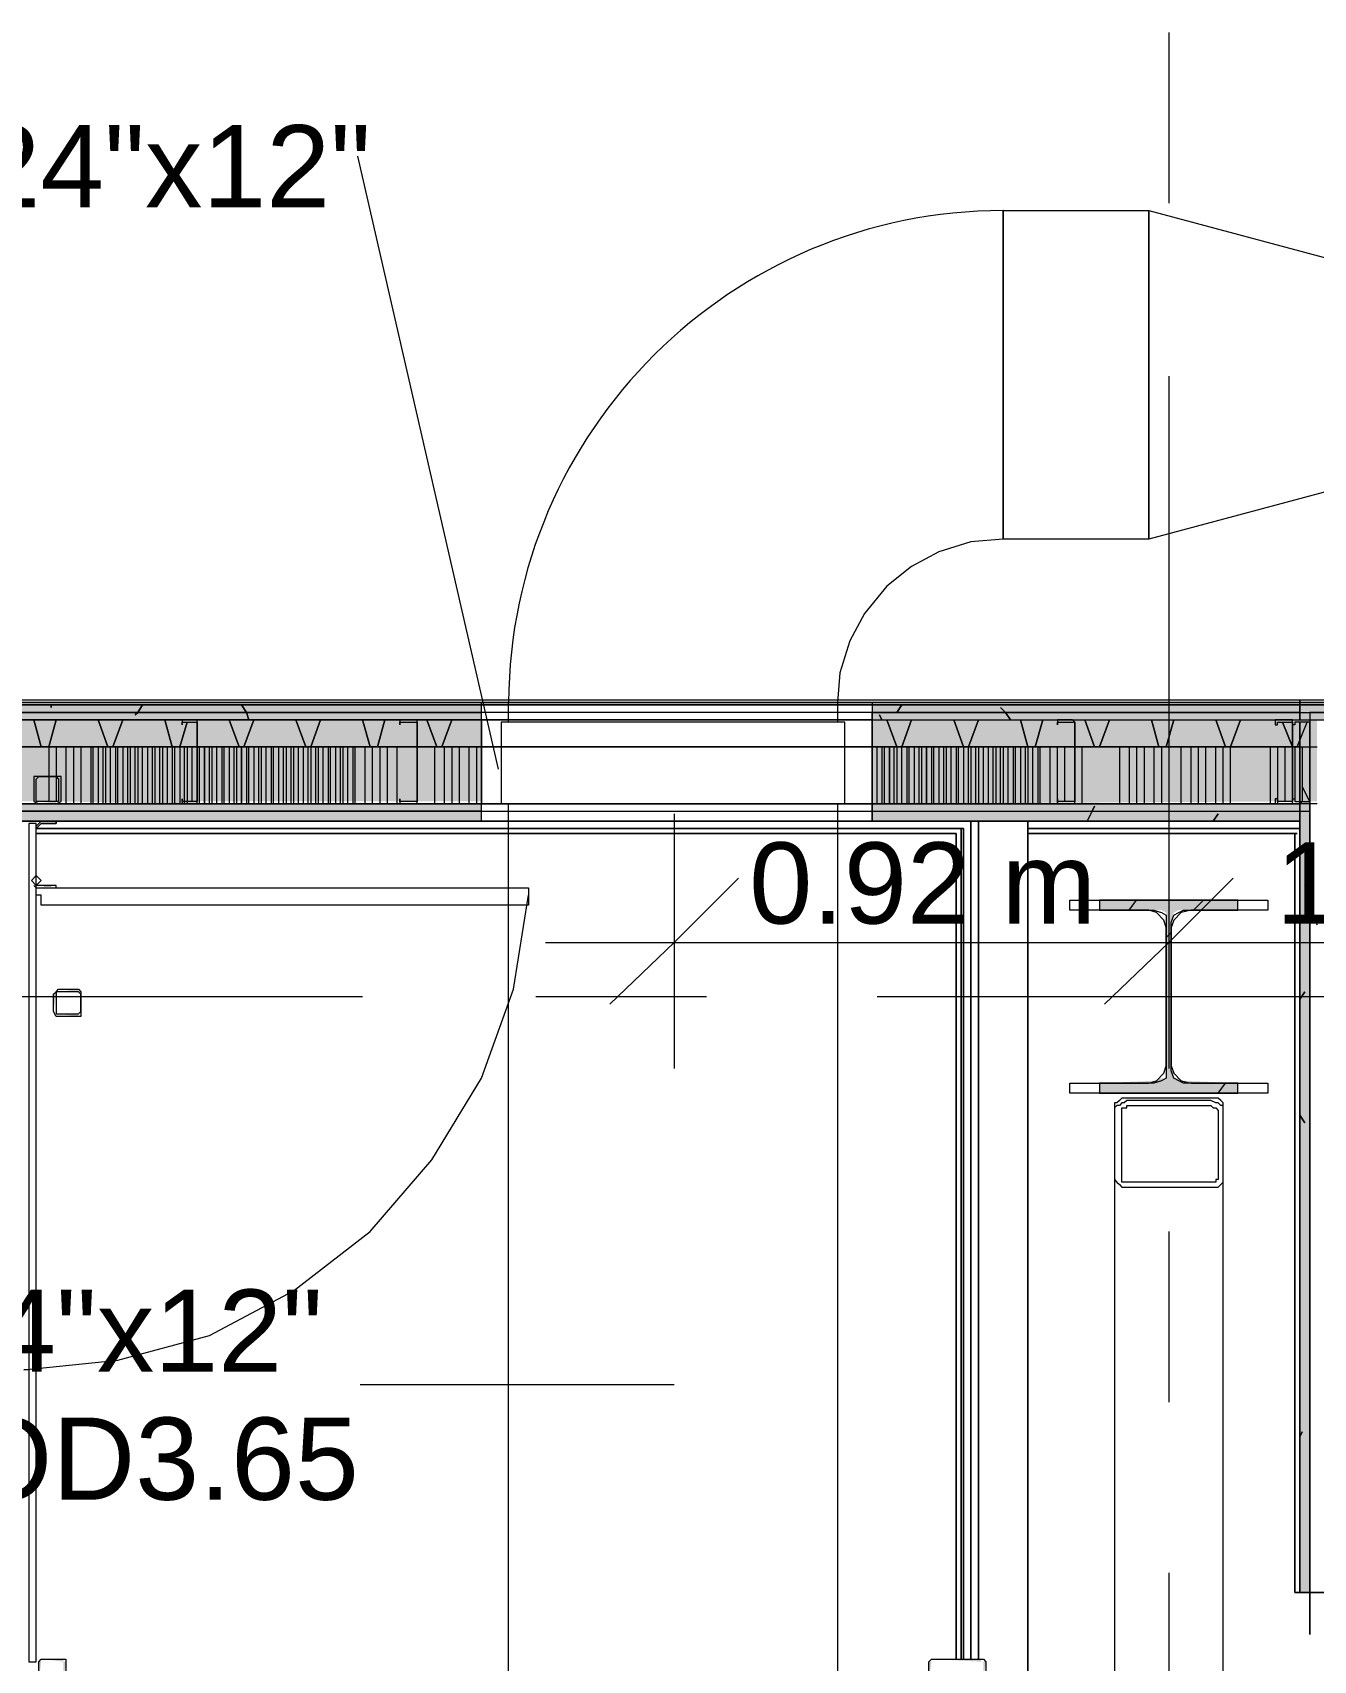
# Model space of a CAD drawing. Header units: metres. Extents: x 29 to 268, y -7 to 151.
# Drawn here: x 72.201 to 74.575, y 32.778 to 35.796 of the extents above; entities that cross this region are included whole.
import ezdxf

# ---------------------------------------------------------------- set-up
doc = ezdxf.new("R2010")
doc.units = ezdxf.units.M
doc.layers.add('HVAC - Ductos', color=5, linetype='Continuous', lineweight=50)
doc.layers.add('PDF2_Geometry', color=7, linetype='Continuous', true_color=0xaaaaaa)
doc.layers.add('PDF2_Solid Fills', color=7, linetype='Continuous', true_color=0xffffff)
doc.layers.add('PDF2_Text', color=7, linetype='Continuous')
doc.styles.add('PDF Helvetica', font='')
doc.styles.get('PDF Helvetica').set_extended_font_data('Helvetica')

msp = doc.modelspace()

# ---------------------------------------------------------------- hatches: boundary and pattern name
at = {"layer": 'PDF2_Solid Fills', "lineweight": 0, "transparency": 33554559}
h = msp.add_hatch(color=256, dxfattribs=at)
h.paths.add_polyline_path([(65.5709, 34.5359), (65.5709, 34.5496), (65.4059, 34.5496), (65.4059, 34.5359)])
h.paths.add_polyline_path([(74.5497, 34.5359), (74.5497, 34.5496), (73.7568, 34.5496), (73.7568, 34.5359)])
h.paths.add_polyline_path([(73.0326, 34.5359), (73.0326, 34.5496), (66.0659, 34.5496), (66.0659, 34.5359)])
h = msp.add_hatch(color=256, dxfattribs=at)
h.paths.add_polyline_path([(65.5709, 34.5359), (65.5709, 34.5496), (65.4059, 34.5496), (65.4059, 34.5359)])
h.paths.add_polyline_path([(74.5497, 34.5359), (74.5497, 34.5496), (73.7568, 34.5496), (73.7568, 34.5359)])
h.paths.add_polyline_path([(73.0326, 34.5359), (73.0326, 34.5496), (66.0659, 34.5496), (66.0659, 34.5359)])
h = msp.add_hatch(color=256, dxfattribs=at)
h.paths.add_polyline_path([(65.5709, 34.5221), (65.5709, 34.5359), (65.4059, 34.5359), (65.4059, 34.5221)])
h.paths.add_polyline_path([(73.7568, 34.5359), (73.7568, 34.5221), (74.5681, 34.5221), (74.5681, 34.5359)])
h.paths.add_polyline_path([(66.0659, 34.5359), (66.0659, 34.5221), (73.0326, 34.5221), (73.0326, 34.5359)])
h = msp.add_hatch(color=256, dxfattribs=at)
h.paths.add_polyline_path([(65.5709, 34.5221), (65.5709, 34.5359), (65.4059, 34.5359), (65.4059, 34.5221)])
h.paths.add_polyline_path([(73.7568, 34.5359), (73.7568, 34.5221), (74.5497, 34.5221), (74.5497, 34.5359)])
h.paths.add_polyline_path([(66.0659, 34.5359), (66.0659, 34.5221), (73.0326, 34.5221), (73.0326, 34.5359)])
h = msp.add_hatch(color=256, dxfattribs=at)
h.paths.add_polyline_path([(75.0951, 34.5359), (75.0951, 34.5496), (74.5497, 34.5496), (74.5497, 34.5359)])
h.paths.add_polyline_path([(78.0331, 34.5404), (78.2256, 34.5359), (78.2256, 34.5496), (77.7765, 34.5496), (77.7765, 34.5359), (78.0285, 34.5404)])
h.paths.add_polyline_path([(77.0706, 34.5359), (77.0706, 34.5496), (75.5764, 34.5496), (75.5764, 34.5359)])
h = msp.add_hatch(color=256, dxfattribs=at)
h.paths.add_polyline_path([(75.0951, 34.5359), (75.0951, 34.5496), (74.5497, 34.5496), (74.5497, 34.5359)])
h.paths.add_polyline_path([(78.0331, 34.5404), (78.2256, 34.5359), (78.2256, 34.5496), (77.7765, 34.5496), (77.7765, 34.5359), (78.0285, 34.5404)])
h.paths.add_polyline_path([(77.0706, 34.5359), (77.0706, 34.5496), (75.5764, 34.5496), (75.5764, 34.5359)])
h = msp.add_hatch(color=256, dxfattribs=at)
h.paths.add_polyline_path([(74.5681, 34.3663), (74.5497, 34.3663), (74.5497, 32.9042), (74.5681, 32.9042)])
h.paths.add_polyline_path([(74.5497, 34.5221), (74.5681, 34.5221), (74.5681, 34.5359), (74.5497, 34.5359)])
h.paths.add_polyline_path([(74.5497, 34.3709), (74.5681, 34.3709), (74.5681, 34.5175), (74.5497, 34.5175)])
h = msp.add_hatch(color=256, dxfattribs=at)
h.paths.add_polyline_path([(75.0951, 34.5221), (75.0951, 34.5359), (74.5681, 34.5359), (74.5681, 34.5221)])
h.paths.add_polyline_path([(78.0331, 34.5359), (78.0331, 34.5221), (78.2119, 34.5221), (78.2119, 34.5359)])
h.paths.add_polyline_path([(77.7765, 34.5359), (77.7765, 34.5221), (78.0285, 34.5221), (78.0285, 34.5359)])
h.paths.add_polyline_path([(75.5764, 34.5359), (75.5764, 34.5221), (77.0706, 34.5221), (77.0706, 34.5359)])
h = msp.add_hatch(color=256, dxfattribs=at)
h.paths.add_polyline_path([(75.0951, 34.5221), (75.0951, 34.5359), (74.5681, 34.5359), (74.5681, 34.5221)])
h.paths.add_polyline_path([(78.0331, 34.5359), (78.0331, 34.5221), (78.2119, 34.5221), (78.2119, 34.5359)])
h.paths.add_polyline_path([(77.7765, 34.5359), (77.7765, 34.5221), (78.0285, 34.5221), (78.0285, 34.5359)])
h.paths.add_polyline_path([(75.5764, 34.5359), (75.5764, 34.5221), (77.0706, 34.5221), (77.0706, 34.5359)])
h = msp.add_hatch(color=256, dxfattribs=at)
h.paths.add_polyline_path([(65.5709, 34.4717), (65.5709, 34.5221), (65.4059, 34.5221), (65.4059, 34.4717)])
h.paths.add_polyline_path([(73.7568, 34.5221), (73.7568, 34.4717), (74.5818, 34.4717), (74.5818, 34.5221)])
h.paths.add_polyline_path([(66.0659, 34.5221), (66.0659, 34.4717), (73.0326, 34.4717), (73.0326, 34.5221)])
h = msp.add_hatch(color=256, dxfattribs=at)
h.paths.add_polyline_path([(65.5709, 34.4717), (65.5709, 34.5221), (65.4059, 34.5221), (65.4059, 34.4717)])
h.paths.add_polyline_path([(73.7568, 34.5221), (73.7568, 34.4717), (74.5497, 34.4717), (74.5497, 34.5221)])
h.paths.add_polyline_path([(66.0659, 34.5221), (66.0659, 34.4717), (73.0326, 34.4717), (73.0326, 34.5221)])
h = msp.add_hatch(color=256, dxfattribs=at)
h.paths.add_polyline_path([(74.5681, 34.5175), (74.5681, 34.5221), (74.5405, 34.5221)])
h.paths.add_polyline_path([(74.5681, 34.3663), (74.5681, 34.3709), (74.536, 34.3709)])
h = msp.add_hatch(color=256, dxfattribs=at)
h.paths.add_polyline_path([(74.5681, 34.5175), (74.5681, 34.5221), (74.5405, 34.5221)])
h.paths.add_polyline_path([(74.5681, 34.3663), (74.5681, 34.3709), (74.536, 34.3709)])
h = msp.add_hatch(color=256, dxfattribs=at)
h.paths.add_polyline_path([(65.5709, 34.3663), (65.5709, 34.4717), (65.4059, 34.4717), (65.4059, 34.3663)])
h.paths.add_polyline_path([(74.536, 34.3709), (74.5818, 34.3709), (74.5818, 34.4717), (73.7568, 34.4717), (73.7568, 34.3663)])
h.paths.add_polyline_path([(73.0326, 34.3709), (73.0326, 34.4717), (66.0659, 34.4717), (66.0659, 34.3709), (72.2443, 34.3709), (72.5056, 34.3663), (72.5056, 34.3709)])
h = msp.add_hatch(color=256, dxfattribs=at)
h.paths.add_polyline_path([(65.5709, 34.3663), (65.5709, 34.4717), (65.4059, 34.4717), (65.4059, 34.3663)])
h.paths.add_polyline_path([(74.5497, 34.3709), (74.5497, 34.4717), (73.7568, 34.4717), (73.7568, 34.3663), (74.1327, 34.3709)])
h.paths.add_polyline_path([(73.0326, 34.3709), (73.0326, 34.4717), (66.0659, 34.4717), (66.0659, 34.3709), (72.2443, 34.3709), (72.5056, 34.3663), (72.5056, 34.3709)])
h = msp.add_hatch(color=256, dxfattribs=at)
h.paths.add_polyline_path([(72.203, 34.3754), (72.2076, 34.4121), (72.203, 34.4121)])
h.paths.add_polyline_path([(72.2122, 34.3709), (72.2442, 34.3663), (72.2443, 34.3663), (72.2443, 34.3709)])
h.paths.add_polyline_path([(72.2489, 34.3754), (72.2535, 34.4121), (72.2489, 34.4121)])
h = msp.add_hatch(color=256, dxfattribs=at)
h.paths.add_polyline_path([(65.5709, 34.3525), (65.5709, 34.3663), (65.4059, 34.3663), (65.4059, 34.3525)])
h.paths.add_polyline_path([(73.7568, 34.3663), (73.7568, 34.3525), (74.5681, 34.3525), (74.5681, 34.3663)])
h.paths.add_polyline_path([(66.0659, 34.3663), (66.0659, 34.3525), (73.0326, 34.3525), (73.0326, 34.3663)])
h = msp.add_hatch(color=256, dxfattribs=at)
h.paths.add_polyline_path([(65.5709, 34.3525), (65.5709, 34.3663), (65.4059, 34.3663), (65.4059, 34.3525)])
h.paths.add_polyline_path([(73.7568, 34.3663), (73.7568, 34.3525), (74.5497, 34.3525), (74.5497, 34.3663)])
h.paths.add_polyline_path([(66.0659, 34.3663), (66.0659, 34.3525), (73.0326, 34.3525), (73.0326, 34.3663)])
h = msp.add_hatch(color=256, dxfattribs=at)
h.paths.add_polyline_path([(65.5709, 34.3388), (65.5709, 34.3525), (65.4059, 34.3525), (65.4059, 34.3388)])
h.paths.add_polyline_path([(74.5497, 34.3342), (74.5497, 34.3525), (73.7568, 34.3525), (73.7568, 34.3342)])
h.paths.add_polyline_path([(73.0326, 34.3342), (73.0326, 34.3525), (66.0659, 34.3525), (66.0659, 34.3342)])
h = msp.add_hatch(color=256, dxfattribs=at)
h.paths.add_polyline_path([(65.5709, 34.3342), (65.5709, 34.3525), (65.4059, 34.3525), (65.4059, 34.3388), (65.4426, 34.3388)])
h.paths.add_polyline_path([(74.5497, 34.3342), (74.5497, 34.3525), (73.7568, 34.3525), (73.7568, 34.3342)])
h.paths.add_polyline_path([(73.0326, 34.3342), (73.0326, 34.3525), (66.0659, 34.3525), (66.0659, 34.3342)])
msp.add_hatch(color=256, dxfattribs=at).paths.add_polyline_path([(74.4351, 34.1692), (74.4351, 34.1875), (74.1785, 34.1875), (74.1785, 34.1692), (74.2931, 34.1692), (74.3022, 34.1646), (74.3022, 33.8575), (74.2931, 33.8575), (74.2793, 33.8529), (74.1785, 33.8483), (74.1785, 33.83), (74.4351, 33.83), (74.4351, 33.8483), (74.3343, 33.8529), (74.3252, 33.8575), (74.316, 33.8575), (74.316, 33.8713), (74.3114, 33.8713), (74.3114, 34.1508), (74.316, 34.1646), (74.3252, 34.1692)])
h = msp.add_hatch(color=256, dxfattribs=at)
h.paths.add_polyline_path([(72.2489, 34.0225), (72.2855, 34.0179), (72.2855, 34.0225)])
h.paths.add_polyline_path([(72.2855, 33.9767), (72.2489, 33.9767), (72.2855, 33.9721)])
h.paths.add_polyline_path([(72.2443, 34.0133), (72.2397, 34.0133), (72.2397, 33.9813)])
h = msp.add_hatch(color=256, dxfattribs=at)
h.paths.add_polyline_path([(72.258, 32.7758), (72.258, 32.7804), (72.2214, 32.7804)])
h.paths.add_polyline_path([(72.258, 32.7758), (72.258, 32.7391), (72.2626, 32.7758)])
h.paths.add_polyline_path([(72.2214, 32.7345), (72.2576, 32.73), (72.258, 32.73), (72.258, 32.7345)])
h.paths.add_polyline_path([(72.2168, 32.7758), (72.2122, 32.7758), (72.2122, 32.7391)])
h = msp.add_hatch(color=256, dxfattribs=at)
h.paths.add_polyline_path([(73.9631, 32.7758), (73.9631, 32.7391), (73.9676, 32.7758)])
h.paths.add_polyline_path([(73.8714, 32.7345), (73.9575, 32.73), (73.9585, 32.73), (73.9585, 32.7345)])
h.paths.add_polyline_path([(73.9585, 32.7758), (73.9585, 32.7804), (73.8714, 32.7804)])
h.paths.add_polyline_path([(73.8668, 32.7758), (73.8622, 32.7758), (73.8622, 32.7391)])

# ---------------------------------------------------------------- linework, layer by layer
at = {"layer": 'HVAC - Ductos', "lineweight": 0}
for points in [[(73.0647, 34.4304), (72.8035, 35.5671)], [(73.9997, 35.4663), (73.9997, 34.8567)], [(73.9997, 34.8567), (73.9402, 34.8521), (73.8806, 34.8337), (73.8302, 34.8063), (73.7843, 34.7696), (73.7431, 34.7192), (73.7155, 34.6687), (73.6972, 34.6092), (73.6926, 34.5541)], [(73.6926, 34.5541), (73.0831, 34.5541)], [(73.3902, 34.3479), (73.3902, 34.1095), (73.3902, 33.8758)], [(74.3068, 34.3479), (74.3068, 34.1095), (74.3068, 33.8758)], [(73.5093, 34.2287), (73.3902, 34.1095), (73.271, 33.995)], [(74.426, 34.2287), (74.3068, 34.1095), (74.1877, 33.995)], [(73.1518, 34.1095), (74.3068, 34.1095), (75.3381, 34.1095), (76.5023, 34.1095), (77.7902, 34.1095)], [(73.3902, 33.2891), (72.808, 33.2891)]]:
    msp.add_lwpolyline(points, dxfattribs=at)
for points in [[(73.9997, 35.4663), (74.2701, 35.4663), (74.2701, 34.8567), (73.9997, 34.8567)], [(74.646, 35.3654), (74.9302, 35.3654), (74.9302, 34.9575), (74.646, 34.9575), (74.2701, 34.8567), (74.2701, 35.4663)], [(73.6926, 34.5541), (73.6926, 34.5175), (73.0831, 34.5175), (73.0831, 34.5541)], [(73.0693, 34.3663), (73.7064, 34.3663), (73.7064, 34.5175), (73.0693, 34.5175)], [(73.0831, 31.1625), (73.0831, 34.3663), (73.6926, 34.3663), (73.6926, 31.1625)]]:
    msp.add_lwpolyline(points, close=True, dxfattribs=at)
at = {"layer": 'HVAC - Ductos', "color": 7, "lineweight": 0}
msp.add_arc((74.0008, 34.5485), 0.9178, 90.07, 179.6466, dxfattribs=at)
at = {"layer": 'PDF2_Geometry', "lineweight": 0}
for points in [[(74.3068, 35.7963), (74.3068, 35.48)], [(74.3068, 35.1592), (74.3068, 33.8896)], [(78.2256, 34.5541), (74.5497, 34.5541), (74.5497, 34.5587), (65.4059, 34.5587), (64.2463, 34.5587)], [(87.3511, 34.5359), (87.3511, 34.5541), (87.3511, 34.5496), (87.3511, 34.5359), (86.6819, 34.5359), (86.6819, 34.5129), (86.6819, 34.5359), (78.8535, 34.5359), (86.6819, 34.5359), (86.6819, 34.5496), (78.2256, 34.5496), (78.2256, 34.5541), (78.8856, 34.5541), (78.8856, 34.5587), (78.2256, 34.5587), (74.5497, 34.5587), (65.4059, 34.5587), (65.4059, 34.5541), (74.5497, 34.5541), (74.5497, 34.5221), (74.5497, 34.5541), (65.4059, 34.5541), (64.2463, 34.5541)], [(75.0951, 34.5359), (75.0951, 34.5496), (74.5818, 34.5496), (74.5681, 34.5496), (74.5497, 34.5496), (73.7568, 34.5496), (73.0326, 34.5496), (66.0659, 34.5496), (66.0659, 34.5359), (65.5709, 34.5359), (65.4059, 34.5359), (63.6642, 34.5359), (63.6642, 34.5221), (63.6642, 34.3342), (63.6642, 33.7429), (63.678, 33.7429), (63.678, 33.9217)], [(74.5497, 32.9041), (74.5497, 34.3204), (74.5497, 34.3342), (73.7568, 34.3342), (73.0326, 34.3342), (66.0659, 34.3342), (65.5709, 34.3342), (65.5709, 34.5541), (66.0659, 34.5541)], [(66.0659, 34.4717), (66.2172, 34.4717), (66.6205, 34.4717), (66.2172, 34.4717), (66.0659, 34.4717), (66.0659, 34.5221), (73.0326, 34.5221), (73.0326, 34.4717), (72.9135, 34.4717), (72.5056, 34.4717), (72.1022, 34.4717), (72.5056, 34.4717), (72.9135, 34.4717), (73.0326, 34.4717), (73.7568, 34.4717), (73.7568, 34.5221), (73.0326, 34.5221), (73.0326, 34.5359), (73.0326, 34.5496), (73.7568, 34.5496), (73.7568, 34.5359), (73.0326, 34.5359)], [(74.5497, 34.5359), (73.7568, 34.5359), (73.0326, 34.5359), (66.0659, 34.5359)], [(73.0326, 34.5541), (73.7568, 34.5541)], [(73.0326, 34.5221), (73.7568, 34.5221), (74.5497, 34.5221), (74.5497, 34.5359), (74.5681, 34.5359), (74.5681, 34.5221), (74.5818, 34.5221)], [(74.5772, 27.8716), (74.5772, 27.3537), (74.7789, 27.3537), (74.7789, 32.7025), (76.0164, 32.7025), (76.0164, 32.9041), (74.7331, 32.9041), (74.7331, 34.3709), (74.7514, 34.3709), (75.0951, 34.3709), (75.0951, 34.5541), (74.5497, 34.5541), (73.7568, 34.5541), (73.7568, 34.3342), (74.5497, 34.3342), (74.5497, 32.9041), (74.5681, 32.9041)], [(73.7568, 34.5221), (73.7568, 34.5359)], [(74.5497, 34.5541), (74.5497, 34.5541)], [(74.5497, 34.5496), (74.5497, 34.5496)], [(74.5497, 34.5221), (74.5497, 34.5496), (74.5497, 34.5221)], [(74.5497, 34.5359), (74.5497, 34.5359)], [(74.5818, 34.5359), (74.5681, 34.5359)], [(65.5709, 34.3663), (65.5709, 34.3525), (66.0659, 34.3525), (73.0326, 34.3525), (73.7568, 34.3525), (74.5497, 34.3525), (74.5497, 34.3342), (73.7568, 34.3342), (73.7568, 34.3525), (73.7568, 34.3663), (73.7568, 34.4717), (73.0326, 34.4717), (73.0326, 34.5221), (66.0659, 34.5221), (65.5709, 34.5221)], [(74.5818, 34.3663), (74.5681, 34.3663), (74.5497, 34.3663), (74.5497, 34.3342), (74.1739, 34.3342), (74.5497, 34.3342), (74.5497, 34.3204), (74.5497, 32.9041), (74.5497, 34.3663), (74.5497, 34.5175), (74.5497, 34.4717), (74.536, 34.4717), (74.1327, 34.4717), (73.7568, 34.4717), (73.7568, 34.5221), (74.5497, 34.5221), (74.5681, 34.5221), (74.5818, 34.5221)], [(74.5681, 34.5175), (74.5681, 34.5175)], [(74.5681, 34.5175), (74.5681, 34.5175)], [(72.1022, 34.4717), (72.5056, 34.4717), (72.9135, 34.4717), (73.0326, 34.4717), (73.0326, 34.3663), (66.0659, 34.3663), (65.5709, 34.3663), (65.4059, 34.3663), (63.8338, 34.3663), (63.7834, 34.3663), (63.8338, 34.3663), (63.8338, 34.3525), (63.8338, 34.3342), (63.8338, 33.7429), (63.8338, 27.3674)], [(66.6205, 34.4717), (66.2172, 34.4717), (66.0659, 34.4717), (66.0659, 34.3663), (73.0326, 34.3663), (73.7568, 34.3663), (73.7568, 34.3525), (74.5497, 34.3525), (74.5497, 34.3663), (73.7568, 34.3663), (73.0326, 34.3663), (73.0326, 34.4717)], [(72.2306, 34.4717), (72.2306, 34.4167), (72.2306, 34.3709)], [(72.2443, 34.4717), (72.2443, 34.4167), (72.2443, 34.3709)], [(72.2626, 34.4717), (72.2626, 34.3663)], [(72.2764, 34.4717), (72.2764, 34.3663)], [(72.2902, 34.4717), (72.2902, 34.3663)], [(72.3085, 34.4717), (72.3085, 34.3663)], [(72.313, 34.3663), (72.313, 34.4717)], [(72.3222, 34.4717), (72.3222, 34.3663)], [(72.3314, 34.3663), (72.3314, 34.4717)], [(72.336, 34.4717), (72.336, 34.3663)], [(72.3451, 34.3663), (72.3451, 34.4717)], [(72.3543, 34.4717), (72.3543, 34.3663)], [(72.3589, 34.3663), (72.3589, 34.4717)], [(72.368, 34.4717), (72.368, 34.3663)], [(72.3772, 34.3663), (72.3772, 34.4717)], [(72.3818, 34.4717), (72.3818, 34.3663)], [(72.391, 34.3663), (72.391, 34.4717)], [(72.3956, 34.4717), (72.3956, 34.3663)], [(72.4048, 34.3663), (72.4048, 34.4717)], [(72.4139, 34.4717), (72.4139, 34.3663)], [(72.423, 34.3663), (72.423, 34.4717)], [(72.4276, 34.4717), (72.4276, 34.3663)], [(72.4368, 34.3663), (72.4368, 34.4717)], [(72.4414, 34.4717), (72.4414, 34.3663)], [(72.4506, 34.3663), (72.4506, 34.4717)], [(72.4597, 34.4717), (72.4597, 34.3663)], [(72.4643, 34.3663), (72.4643, 34.4717)], [(72.4735, 34.4717), (72.4735, 34.3663)], [(72.4826, 34.3663), (72.4826, 34.4717)], [(72.4872, 34.4717), (72.4872, 34.3663)], [(72.4964, 34.3709), (72.4964, 34.4717)], [(72.5056, 34.4717), (72.5056, 34.3709)], [(72.5101, 34.3663), (72.5101, 34.4717)], [(72.5285, 34.3663), (72.5285, 34.4717)], [(72.533, 34.4717), (72.533, 34.3663)], [(72.5422, 34.3663), (72.5422, 34.4717)], [(72.5514, 34.4717), (72.5514, 34.3663)], [(72.556, 34.3663), (72.556, 34.4717)], [(72.5652, 34.4717), (72.5652, 34.3663)], [(72.5743, 34.3663), (72.5743, 34.4717)], [(72.5789, 34.4717), (72.5789, 34.3663)], [(72.5972, 34.4717), (72.5972, 34.3663)], [(72.6018, 34.3663), (72.6018, 34.4717)], [(72.611, 34.4717), (72.611, 34.3663)], [(72.6201, 34.3663), (72.6201, 34.4717)], [(72.6247, 34.4717), (72.6247, 34.3663)], [(72.6339, 34.3663), (72.6339, 34.4717)], [(72.643, 34.4717), (72.643, 34.3663)], [(72.6476, 34.3663), (72.6476, 34.4717)], [(72.6568, 34.4717), (72.6568, 34.3663)], [(72.666, 34.3663), (72.666, 34.4717)], [(72.6706, 34.4717), (72.6706, 34.3663)], [(72.6798, 34.3663), (72.6798, 34.4717)], [(72.6843, 34.4717), (72.6843, 34.3663)], [(72.6935, 34.3663), (72.6935, 34.4717)], [(72.7026, 34.4717), (72.7026, 34.3663)], [(72.7118, 34.3663), (72.7118, 34.4717)], [(72.7164, 34.4717), (72.7164, 34.3663)], [(72.7256, 34.3663), (72.7256, 34.4717)], [(72.7302, 34.4717), (72.7302, 34.3663)], [(72.7393, 34.3663), (72.7393, 34.4717)], [(72.7485, 34.4717), (72.7485, 34.3663)], [(72.753, 34.3663), (72.753, 34.4717)], [(72.7622, 34.4717), (72.7622, 34.3663)], [(72.7714, 34.3663), (72.7714, 34.4717)], [(72.776, 34.4717), (72.776, 34.3663)], [(72.7851, 34.3663), (72.7851, 34.4717)], [(72.7943, 34.4717), (72.7943, 34.3663)], [(72.7989, 34.3663), (72.7989, 34.4717)], [(72.8172, 34.3663), (72.8172, 34.4717)], [(72.831, 34.3663), (72.831, 34.4717)], [(72.8448, 34.3663), (72.8448, 34.4717)], [(72.8585, 34.3663), (72.8585, 34.4717)], [(72.8768, 34.3663), (72.8768, 34.4717)], [(72.9456, 34.4717), (72.9456, 34.3663)], [(72.9639, 34.4717), (72.9639, 34.3663)], [(72.9776, 34.4717), (72.9776, 34.3663)], [(72.9914, 34.4717), (72.9914, 34.3663)], [(73.0097, 34.4717), (73.0097, 34.3663)], [(73.0235, 34.4717), (73.0235, 34.3663)], [(74.5681, 34.4717), (74.5681, 34.3663), (74.5681, 32.9041), (74.5497, 32.9041), (74.5497, 34.3342), (74.5497, 34.3663), (73.7568, 34.3663), (73.7568, 34.4717), (74.1327, 34.4717), (74.536, 34.4717), (74.5497, 34.4717), (74.5681, 34.4717), (74.5818, 34.4717)], [(73.766, 34.3663), (73.766, 34.4717)], [(73.7752, 34.4717), (73.7752, 34.3663)], [(73.7798, 34.3663), (73.7798, 34.4717)], [(73.7981, 34.3663), (73.7981, 34.4717)], [(73.8026, 34.4717), (73.8026, 34.3663)], [(73.8118, 34.3663), (73.8118, 34.4717)], [(73.821, 34.4717), (73.821, 34.3663)], [(73.8256, 34.3663), (73.8256, 34.4717)], [(73.8347, 34.4717), (73.8347, 34.3663)], [(73.8439, 34.3663), (73.8439, 34.4717)], [(73.8485, 34.4717), (73.8485, 34.3663)], [(73.8668, 34.4717), (73.8668, 34.3663)], [(73.8714, 34.3663), (73.8714, 34.4717)], [(73.8806, 34.4717), (73.8806, 34.3663)], [(73.8897, 34.3663), (73.8897, 34.4717)], [(73.8943, 34.4717), (73.8943, 34.3663)], [(73.9035, 34.3663), (73.9035, 34.4717)], [(73.9126, 34.4717), (73.9126, 34.3663)], [(73.9172, 34.3663), (73.9172, 34.4717)], [(73.9264, 34.4717), (73.9264, 34.3663)], [(73.9356, 34.3663), (73.9356, 34.4717)], [(73.9402, 34.4717), (73.9402, 34.3663)], [(73.9494, 34.3663), (73.9494, 34.4717)], [(73.9539, 34.4717), (73.9539, 34.3663)], [(73.9631, 34.3663), (73.9631, 34.4717)], [(73.9722, 34.4717), (73.9722, 34.3663)], [(73.9814, 34.3663), (73.9814, 34.4717)], [(73.986, 34.4717), (73.986, 34.3663)], [(73.9951, 34.3663), (73.9951, 34.4717)], [(73.9997, 34.4717), (73.9997, 34.3663)], [(74.0089, 34.3663), (74.0089, 34.4717)], [(74.0181, 34.4717), (74.0181, 34.3663)], [(74.0226, 34.3663), (74.0226, 34.4717)], [(74.0318, 34.4717), (74.0318, 34.3663)], [(74.041, 34.3663), (74.041, 34.4717)], [(74.0456, 34.4717), (74.0456, 34.3663)], [(74.0548, 34.3663), (74.0548, 34.4717)], [(74.0639, 34.4717), (74.0639, 34.3663)], [(74.0685, 34.3663), (74.0685, 34.4717)], [(74.0868, 34.3663), (74.0868, 34.4717)], [(74.1006, 34.3663), (74.1006, 34.4717)], [(74.1143, 34.3709), (74.1143, 34.4717)], [(74.1464, 34.3663), (74.1464, 34.4717)], [(74.2152, 34.4717), (74.2152, 34.3663)], [(74.2335, 34.4717), (74.2335, 34.3663)], [(74.2472, 34.4717), (74.2472, 34.3663)], [(74.261, 34.4717), (74.261, 34.3663)], [(74.2793, 34.4717), (74.2793, 34.3663)], [(74.2931, 34.4717), (74.2931, 34.3663)], [(74.3068, 34.4717), (74.3068, 34.3663)], [(74.3298, 34.3663), (74.3298, 34.4717)], [(74.3481, 34.3663), (74.3481, 34.4717)], [(74.3618, 34.3663), (74.3618, 34.4717)], [(74.3756, 34.3663), (74.3756, 34.4717)], [(74.3939, 34.3663), (74.3939, 34.4717)], [(74.4077, 34.3663), (74.4077, 34.4717)], [(74.4214, 34.3663), (74.4214, 34.4717)], [(74.4948, 34.4717), (74.4948, 34.3663)], [(74.5085, 34.4717), (74.5085, 34.3663)], [(74.5222, 34.4717), (74.5222, 34.3709)], [(74.5405, 34.4717), (74.5405, 34.3709)], [(74.5543, 34.4717), (74.5543, 34.3709)], [(73.0326, 34.3342), (73.0326, 34.3525), (73.7568, 34.3525), (74.5497, 34.3525), (74.5681, 34.3525), (74.5681, 32.9041), (74.5681, 34.3663)], [(73.0326, 34.3525), (73.0326, 34.3663)], [(73.7568, 34.3342), (73.7568, 34.3525)], [(74.5681, 34.3709), (74.5681, 34.3709)], [(74.5681, 34.3709), (74.5681, 34.3709)], [(73.0326, 34.3342), (66.0659, 34.3342), (73.0326, 34.3342)], [(72.1618, 34.3296), (72.1618, 34.3342), (72.1664, 34.3342), (72.203, 34.3342), (72.2214, 34.3342)], [(72.2443, 34.3342), (72.2443, 34.3296), (72.2214, 34.3296), (72.2168, 34.3296), (72.2076, 34.3204), (72.2168, 34.3296), (72.2214, 34.3296), (72.2443, 34.3296), (72.2443, 34.3342), (72.2214, 34.3342), (72.2168, 34.3342), (72.2076, 34.325), (72.2168, 34.3342)], [(73.9264, 34.3204), (72.2076, 34.3204)], [(73.9264, 34.3204), (72.2076, 34.3204)], [(72.2076, 34.3204), (73.9264, 34.3204)], [(72.2076, 34.3204), (73.9264, 34.3204)], [(72.2168, 34.3342), (72.2168, 34.3342)], [(72.2306, 34.3296), (72.2351, 34.3296), (72.2306, 34.3296)], [(72.2306, 34.3296), (72.2351, 34.3296), (72.2306, 34.3296)], [(72.2443, 34.3342), (72.2443, 34.3342)], [(73.7568, 34.3342), (74.5497, 34.3342), (73.7568, 34.3342)], [(73.9218, 34.3204), (73.9218, 32.7804)], [(73.9218, 34.3204), (73.9218, 32.7804)], [(73.9264, 32.7804), (73.9264, 34.3204), (73.9264, 32.7804)], [(73.9264, 34.3204), (73.9264, 32.7804)], [(73.9264, 34.3204), (73.9264, 32.7804)], [(73.9264, 32.7804), (73.9264, 34.3204)], [(73.9264, 32.7804), (73.9264, 34.3204)], [(73.9402, 34.3342), (73.9402, 32.7804), (73.9402, 34.3342), (73.9402, 32.7804), (73.9402, 34.3342), (74.0456, 34.3342), (74.0456, 27.372), (73.9402, 27.372), (73.9402, 28.8754), (73.9402, 27.372), (73.9402, 28.8754), (73.9402, 27.372)], [(74.0456, 27.372), (74.0456, 34.3342)], [(74.5451, 34.3204), (74.0456, 34.3204)], [(74.5451, 34.3204), (74.0456, 34.3204)], [(74.5451, 34.3204), (74.0456, 34.3204)], [(74.5451, 34.3204), (74.0456, 34.3204)], [(74.5451, 34.3204), (74.0456, 34.3204)], [(74.5451, 34.3204), (74.0456, 34.3204)], [(74.0456, 34.3204), (74.5497, 34.3204)], [(74.0456, 34.3204), (74.5497, 34.3204)], [(74.5497, 34.3342), (74.5497, 34.3342)], [(74.5497, 32.9041), (74.5497, 34.3204), (74.5497, 32.9041)], [(74.5497, 32.9041), (74.5497, 34.3204), (74.5497, 32.9041)], [(72.1939, 33.3167), (72.1847, 33.3167), (72.3589, 33.335), (72.5285, 33.3808), (72.6843, 33.4633), (72.8264, 33.5733), (72.941, 33.7063), (73.0326, 33.8575), (73.0922, 34.0225), (73.1198, 34.1967)], [(72.203, 34.215), (72.2076, 34.2104), (72.2122, 34.2104), (72.2443, 34.2104), (72.2443, 34.215), (72.2168, 34.215), (72.2122, 34.215), (72.2076, 34.215)], [(72.2214, 34.215), (72.226, 34.215), (72.2306, 34.215), (72.2351, 34.215)], [(74.2335, 34.1692), (74.2472, 34.1875)], [(74.3527, 34.1692), (74.371, 34.1875)], [(74.3022, 34.1187), (74.3114, 34.1279)], [(72.8126, 34.0087), (71.543, 34.0087)], [(73.4497, 34.0087), (73.1335, 34.0087)], [(75.0356, 34.0087), (73.766, 34.0087)], [(74.3985, 33.83), (74.4122, 33.8483)], [(74.4077, 30.0212), (74.4077, 33.8071), (74.4077, 33.8117), (74.4031, 33.8163), (74.3985, 33.8208), (74.3939, 33.8208), (74.3847, 33.8208), (74.2289, 33.8208), (74.2244, 33.8208), (74.2198, 33.8208), (74.2152, 33.8163), (74.2106, 33.8117), (74.206, 33.8117), (74.206, 33.8071), (74.206, 30.0212)], [(74.206, 33.6741), (74.206, 29.6683), (74.206, 29.6638), (74.2106, 29.6592), (74.2152, 29.6546), (74.2198, 29.65), (74.2244, 29.65), (74.2289, 29.6454), (74.3847, 29.6454), (74.3939, 29.65), (74.3985, 29.65), (74.4031, 29.6546), (74.4077, 29.6592), (74.4077, 29.6638), (74.4077, 29.6683), (74.4077, 33.6741)], [(74.3068, 33.5733), (74.3068, 33.2571)], [(74.3068, 32.9408), (74.3068, 31.6666)], [(74.5681, 32.9041), (74.5681, 32.9041)], [(74.5681, 32.8767), (74.5681, 32.8767)], [(74.5681, 32.8262), (74.5681, 32.8262)]]:
    msp.add_lwpolyline(points, dxfattribs=at)
for points in [[(74.5497, 34.5587), (74.5497, 34.5541), (78.2256, 34.5541), (78.2256, 34.5587)], [(66.0659, 34.3342), (73.0326, 34.3342), (73.0326, 34.5541), (66.0659, 34.5541)], [(73.0326, 34.5541), (66.0659, 34.5541), (66.0659, 34.5496), (73.0326, 34.5496)], [(73.0326, 34.5359), (73.0326, 34.5496), (66.0659, 34.5496), (66.0659, 34.5359)], [(73.0326, 34.5221), (73.0326, 34.5359), (66.0659, 34.5359), (66.0659, 34.5221)], [(73.7568, 34.3342), (73.0326, 34.3342), (73.0326, 34.5541), (73.7568, 34.5541)], [(74.5497, 34.5541), (73.7568, 34.5541), (73.7568, 34.5496), (74.5497, 34.5496)], [(73.7568, 34.5496), (73.7568, 34.5359), (74.5497, 34.5359), (74.5497, 34.5496)], [(73.7568, 34.5359), (73.7568, 34.5221), (74.5497, 34.5221), (74.5497, 34.5359)], [(74.5497, 34.5541), (74.5497, 34.5496), (75.0951, 34.5496), (75.0951, 34.5541)], [(75.0951, 34.5359), (75.0951, 34.5496), (74.5497, 34.5496), (74.5497, 34.5359)], [(75.0951, 34.5221), (75.0951, 34.5359), (74.5681, 34.5359), (74.5681, 34.5221), (74.6002, 34.5221), (74.8339, 34.5221)], [(72.478, 34.3663), (72.5056, 34.3663), (72.5056, 34.3709), (72.5056, 34.5175), (72.5056, 34.5221), (72.478, 34.5221), (72.478, 34.5129), (72.478, 34.5175), (72.5056, 34.5175), (72.5056, 34.3709), (72.478, 34.3709), (72.478, 34.3754)], [(72.478, 34.3663), (72.5056, 34.3663), (72.5056, 34.3709), (72.5056, 34.5175), (72.5056, 34.5221), (72.478, 34.5221), (72.478, 34.5129), (72.478, 34.5175), (72.5056, 34.5175), (72.5056, 34.3709), (72.478, 34.3709), (72.478, 34.3754)], [(72.8814, 34.3663), (72.9135, 34.3663), (72.9135, 34.3709), (72.9135, 34.5175), (72.9135, 34.5221), (72.8814, 34.5221), (72.8814, 34.5129), (72.8814, 34.5175), (72.9135, 34.5175), (72.9135, 34.3709), (72.8814, 34.3709), (72.8814, 34.3754)], [(72.8814, 34.3663), (72.9135, 34.3663), (72.9135, 34.3709), (72.9135, 34.5175), (72.9135, 34.5221), (72.8814, 34.5221), (72.8814, 34.5129), (72.8814, 34.5175), (72.9135, 34.5175), (72.9135, 34.3709), (72.8814, 34.3709), (72.8814, 34.3754)], [(74.1006, 34.3663), (74.1281, 34.3663), (74.1327, 34.3663), (74.1327, 34.3709), (74.1327, 34.5175), (74.1281, 34.5221), (74.1006, 34.5221), (74.1006, 34.5129), (74.1006, 34.5175), (74.1281, 34.5175), (74.1327, 34.5175), (74.1327, 34.3709), (74.1281, 34.3709), (74.1006, 34.3709), (74.1006, 34.3754)], [(74.1006, 34.3663), (74.1281, 34.3663), (74.1327, 34.3663), (74.1327, 34.3709), (74.1327, 34.5175), (74.1281, 34.5221), (74.1006, 34.5221), (74.1006, 34.5129), (74.1006, 34.5175), (74.1281, 34.5175), (74.1327, 34.5175), (74.1327, 34.3709), (74.1281, 34.3709), (74.1006, 34.3709), (74.1006, 34.3754)], [(74.5039, 34.3663), (74.536, 34.3663), (74.536, 34.3709), (74.536, 34.5175), (74.536, 34.5221), (74.5039, 34.5221), (74.5039, 34.5129), (74.5085, 34.5129), (74.5085, 34.5175), (74.536, 34.5175), (74.536, 34.3709), (74.5085, 34.3709), (74.5085, 34.3754), (74.5039, 34.3754)], [(74.5039, 34.3663), (74.536, 34.3663), (74.536, 34.3709), (74.536, 34.5175), (74.536, 34.5221), (74.5039, 34.5221), (74.5039, 34.5129), (74.5085, 34.5129), (74.5085, 34.5175), (74.536, 34.5175), (74.536, 34.3709), (74.5085, 34.3709), (74.5085, 34.3754), (74.5039, 34.3754)], [(74.5681, 34.5221), (74.5681, 34.5175), (74.5681, 34.3709), (74.5681, 34.3663), (74.536, 34.3663), (74.536, 34.3754), (74.5405, 34.3754), (74.5405, 34.3709), (74.5681, 34.3709), (74.5681, 34.5175), (74.5405, 34.5175), (74.5405, 34.5129), (74.536, 34.5129), (74.536, 34.5221)], [(74.5681, 34.5221), (74.5681, 34.5175), (74.5681, 34.3709), (74.5681, 34.3663), (74.536, 34.3663), (74.536, 34.3754), (74.5405, 34.3754), (74.5405, 34.3709), (74.5681, 34.3709), (74.5681, 34.5175), (74.5405, 34.5175), (74.5405, 34.5129), (74.536, 34.5129), (74.536, 34.5221)], [(74.5497, 34.5175), (74.5497, 34.3663), (74.5497, 32.9041), (74.5497, 34.3663)], [(74.5681, 34.5175), (74.5681, 34.3709)], [(72.5193, 34.3663), (72.5193, 34.4717)], [(72.588, 34.4717), (72.588, 34.3663)], [(73.7568, 34.4717), (73.7568, 34.3663), (74.5497, 34.3663), (74.5497, 34.4717), (74.536, 34.4717), (74.1327, 34.4717)], [(73.7889, 34.3663), (73.7889, 34.4717)], [(73.8576, 34.4717), (73.8576, 34.3663)], [(72.2535, 34.3754), (72.2535, 34.4121), (72.2535, 34.4167), (72.2443, 34.4167), (72.2122, 34.4167), (72.203, 34.4167), (72.203, 34.4121), (72.203, 34.3754), (72.203, 34.3709), (72.2122, 34.3663), (72.2443, 34.3663), (72.2535, 34.3709)], [(72.2489, 34.3754), (72.2489, 34.3709), (72.2443, 34.3709), (72.2122, 34.3709), (72.2076, 34.3709), (72.2076, 34.3754), (72.2076, 34.4121), (72.2122, 34.4167), (72.2443, 34.4167), (72.2489, 34.4121)], [(73.0326, 34.3525), (73.0326, 34.3663), (66.0659, 34.3663), (66.0659, 34.3525)], [(73.0326, 34.3342), (73.0326, 34.3525), (66.0659, 34.3525), (66.0659, 34.3342)], [(72.2443, 34.3342), (72.1618, 34.3342), (72.1618, 34.2745), (72.1618, 34.3296), (72.1618, 34.3342), (72.1664, 34.3342), (72.203, 34.3342)], [(72.2076, 32.7758), (72.2076, 34.3296), (72.1939, 34.3296), (72.1939, 32.7758)], [(73.9218, 32.7804), (73.9218, 34.3204), (72.2076, 34.3204), (73.9218, 34.3204), (72.2076, 34.3204), (73.9264, 34.3204), (72.2076, 34.3204), (73.9218, 34.3204)], [(73.9264, 34.3204), (72.2076, 34.3204)], [(72.2076, 34.3204), (73.9264, 34.3204)], [(72.226, 34.3296), (72.2306, 34.3296)], [(72.2397, 34.3296), (72.2351, 34.3296), (72.2306, 34.3296), (72.226, 34.3296), (72.2306, 34.3296), (72.2351, 34.3296)], [(72.2397, 34.3296), (72.2351, 34.3296), (72.2306, 34.3296), (72.226, 34.3296), (72.2306, 34.3296), (72.2351, 34.3296)], [(72.2351, 34.3296), (72.2397, 34.3296)], [(72.2443, 34.3342), (73.7431, 34.3342)], [(73.7568, 34.3342), (73.0326, 34.3342)], [(73.9218, 32.7804), (73.9218, 34.3204)], [(73.9264, 32.7804), (73.9264, 34.3204)], [(73.9402, 34.3342), (73.9402, 32.7804)], [(73.9539, 34.3342), (73.9539, 32.7804)], [(74.5497, 34.3204), (74.0456, 34.3204)], [(74.0456, 34.3204), (74.5451, 34.3204)], [(74.0456, 34.3204), (74.5451, 34.3204)], [(73.9126, 32.7804), (73.9126, 34.3113), (72.2076, 34.3113), (73.9126, 34.3113)], [(74.0456, 34.3113), (74.5451, 34.3113)], [(74.5405, 32.9041), (74.5405, 34.3113)], [(74.5405, 32.9041), (74.5405, 34.3113)], [(74.5497, 34.2654), (74.5497, 32.9041), (74.5451, 32.9041), (74.5405, 32.9041), (74.5451, 32.9041), (74.5405, 32.9041), (74.5451, 32.9041), (74.5497, 32.9041)], [(72.2076, 34.2333), (72.2168, 34.2241), (72.2076, 34.215), (72.1985, 34.2241)], [(72.2076, 34.1967), (72.2076, 34.2104), (73.1198, 34.2104), (73.1198, 34.1783), (72.2168, 34.1783), (72.2168, 34.1967)], [(74.4902, 34.1692), (74.3481, 34.1692), (74.3298, 34.1646), (74.316, 34.1508), (74.3114, 34.1371), (74.3114, 33.8804), (74.316, 33.8667), (74.3298, 33.8529), (74.3481, 33.8483), (74.4902, 33.8483), (74.4902, 33.83), (74.1235, 33.83), (74.1235, 33.8483), (74.2701, 33.8483), (74.2839, 33.8529), (74.2977, 33.8667), (74.3022, 33.8804), (74.3022, 34.1371), (74.2977, 34.1508), (74.2839, 34.1646), (74.2701, 34.1692), (74.1235, 34.1692), (74.1235, 34.1875), (74.4902, 34.1875)], [(74.4351, 34.1692), (74.4351, 34.1875), (74.1785, 34.1875), (74.1785, 34.1692), (74.2793, 34.1692), (74.2931, 34.1646), (74.3022, 34.16), (74.3022, 34.1463), (74.3022, 33.8713), (74.3022, 33.8575), (74.2931, 33.8529), (74.2793, 33.8483), (74.1785, 33.8483), (74.1785, 33.83), (74.4351, 33.83), (74.4351, 33.8483), (74.3343, 33.8483), (74.3252, 33.8529), (74.316, 33.8575), (74.3114, 33.8713), (74.3114, 34.1463), (74.316, 34.16), (74.3252, 34.1646), (74.3343, 34.1692)], [(72.2397, 34.0133), (72.2443, 34.0179), (72.2489, 34.0225), (72.2856, 34.0225), (72.2902, 34.0179), (72.2902, 34.0133), (72.2902, 33.9813), (72.2902, 33.9721), (72.2856, 33.9721), (72.2489, 33.9721), (72.2443, 33.9721), (72.2397, 33.9813)], [(72.2489, 33.9767), (72.2856, 33.9767), (72.2902, 33.9813), (72.2902, 34.0133), (72.2856, 34.0179), (72.2489, 34.0179), (72.2443, 34.0179), (72.2443, 34.0133), (72.2443, 33.9813), (72.2443, 33.9767)], [(74.206, 33.6741), (74.206, 33.6696), (74.2106, 33.665), (74.2152, 33.6604), (74.2198, 33.6558), (74.2244, 33.6558), (74.2289, 33.6558), (74.3847, 33.6558), (74.3939, 33.6558), (74.3985, 33.6558), (74.4031, 33.6604), (74.4077, 33.665), (74.4077, 33.6696), (74.4077, 33.6741), (74.4077, 33.7979), (74.4077, 33.8025), (74.4077, 33.8071), (74.4031, 33.8071), (74.3985, 33.8117), (74.3939, 33.8117), (74.3847, 33.8163), (74.2289, 33.8163), (74.2244, 33.8117), (74.2198, 33.8117), (74.2152, 33.8071), (74.2106, 33.8071), (74.206, 33.8025), (74.206, 33.7979)], [(74.3847, 33.665), (74.2289, 33.665), (74.2244, 33.665), (74.2198, 33.665), (74.2198, 33.6696), (74.2198, 33.6741), (74.2198, 33.7979), (74.2198, 33.8025), (74.2244, 33.8025), (74.2289, 33.8025), (74.2289, 33.8071), (74.3847, 33.8071), (74.3893, 33.8025), (74.3939, 33.8025), (74.3985, 33.7979), (74.3985, 33.6741), (74.3985, 33.6696), (74.3939, 33.6696), (74.3939, 33.665), (74.3893, 33.665)], [(74.5681, 32.9041), (74.5681, 32.8262), (74.5681, 32.9041), (74.7193, 32.9041)], [(72.2122, 32.7758), (72.2168, 32.7804), (72.2214, 32.7804), (72.258, 32.7804), (72.2626, 32.7804), (72.2626, 32.7758), (72.2626, 32.7391), (72.2626, 32.7345), (72.258, 32.7299), (72.2214, 32.7299), (72.2168, 32.7345), (72.2122, 32.7391)], [(73.8622, 32.7758), (73.8668, 32.7804), (73.8714, 32.7804), (73.9585, 32.7804), (73.9631, 32.7804), (73.9676, 32.7758), (73.9676, 32.7391), (73.9631, 32.7345), (73.9585, 32.7299), (73.8714, 32.7299), (73.8668, 32.7345), (73.8622, 32.7391)]]:
    msp.add_lwpolyline(points, close=True, dxfattribs=at)
at = {"layer": 'PDF2_Geometry', "color": 254, "lineweight": 0, "true_color": 0xeaeaea}
for points in [[(72.2351, 34.5496), (72.2351, 34.545)], [(72.391, 34.5313), (72.3956, 34.5359), (72.4048, 34.5496), (72.3956, 34.5359)], [(72.5972, 34.5359), (72.6018, 34.5221), (72.5972, 34.5359), (72.588, 34.5496)], [(73.7706, 34.5313), (73.7752, 34.5221)], [(73.8026, 34.5359), (73.8118, 34.5496)], [(74.0043, 34.5359), (74.0135, 34.5221), (74.0043, 34.5359), (73.9951, 34.545)], [(74.1647, 34.3525), (74.1693, 34.3617), (74.1647, 34.3525), (74.1556, 34.3342)], [(74.3893, 34.3342), (74.3985, 34.3479)], [(74.5589, 34.215), (74.5681, 34.2333), (74.5727, 34.2471), (74.5681, 34.2333)], [(74.5635, 34.1692), (74.5681, 34.1692), (74.5818, 34.1417), (74.5681, 34.1692)], [(74.5497, 34.0041), (74.5589, 34.0179)], [(74.5497, 33.7888), (74.5589, 33.775)], [(74.5497, 33.1929), (74.5543, 33.2021)]]:
    msp.add_lwpolyline(points, close=True, dxfattribs=at)
for points in [[(73.8026, 34.5359), (73.8026, 34.5359)], [(73.8026, 34.5359), (73.8026, 34.5359)], [(72.2672, 34.5221), (72.2672, 34.5221)], [(72.2672, 34.5221), (72.2672, 34.5221)], [(74.5681, 34.3663), (74.5681, 34.3709), (74.5543, 34.3983)], [(74.5497, 34.2975), (74.5497, 34.2975)], [(74.5497, 34.2975), (74.5497, 34.2975)], [(74.5497, 33.6879), (74.5497, 33.6879)], [(74.5497, 33.6879), (74.5497, 33.6879)], [(74.5497, 33.4817), (74.5497, 33.4817)], [(74.5497, 33.4817), (74.5497, 33.4817)], [(74.5497, 33.1791), (74.5497, 33.1791)], [(74.5497, 33.1791), (74.5497, 33.1791)]]:
    msp.add_lwpolyline(points, dxfattribs=at)
at = {"layer": 'PDF2_Geometry', "color": 254, "lineweight": 0, "true_color": 0xdddddd}
for points in [[(72.203, 34.5221), (72.2168, 34.4717)], [(72.2443, 34.5221), (72.2306, 34.4717)], [(72.3222, 34.5221), (72.3405, 34.4717)], [(72.368, 34.5221), (72.3497, 34.4717)], [(72.446, 34.5221), (72.4597, 34.4717)], [(72.4872, 34.5175), (72.4735, 34.4717)], [(72.5652, 34.5221), (72.5835, 34.4717)], [(72.611, 34.5221), (72.5926, 34.4717)], [(72.6889, 34.5221), (72.7072, 34.4717)], [(72.7347, 34.5221), (72.7164, 34.4717)], [(72.8126, 34.5221), (72.8264, 34.4717)], [(72.8539, 34.5221), (72.8402, 34.4717)], [(72.9318, 34.5221), (72.9502, 34.4717)], [(72.9776, 34.5221), (72.9593, 34.4717)], [(73.7843, 34.5221), (73.8026, 34.4717)], [(73.8302, 34.5221), (73.8118, 34.4717)], [(73.9081, 34.5221), (73.9264, 34.4717)], [(73.9539, 34.5221), (73.9356, 34.4717)], [(74.0318, 34.5221), (74.0456, 34.4717)], [(74.0731, 34.5221), (74.0593, 34.4717)], [(74.151, 34.5221), (74.1693, 34.4717)], [(74.1968, 34.5221), (74.1785, 34.4717)], [(74.2747, 34.5221), (74.2885, 34.4717)], [(74.316, 34.5221), (74.3022, 34.4717)], [(74.3939, 34.5221), (74.4122, 34.4717)], [(74.4397, 34.5221), (74.4214, 34.4717)], [(74.5177, 34.5175), (74.536, 34.4717)]]:
    msp.add_lwpolyline(points, close=True, dxfattribs=at)
msp.add_lwpolyline([(74.5497, 34.4854), (74.5451, 34.4717), (74.5635, 34.5175)], dxfattribs=at)
at = {"layer": 'PDF2_Geometry', "color": 254, "lineweight": 0, "true_color": 0xd2d2d2}
for points in [[(74.5681, 34.5083), (74.5681, 34.5083)], [(74.5681, 34.5083), (74.5681, 34.5083)], [(74.536, 34.4763), (74.536, 34.4763)], [(74.536, 34.4763), (74.536, 34.4763)], [(72.5056, 34.4579), (72.5056, 34.4579)], [(72.5056, 34.4579), (72.5056, 34.4579)], [(74.1327, 34.4487), (74.1327, 34.4487)], [(74.1327, 34.4487), (74.1327, 34.4487)], [(74.5681, 34.3845), (74.5681, 34.3845)], [(74.5681, 34.3845), (74.5681, 34.3845)]]:
    msp.add_lwpolyline(points, dxfattribs=at)
msp.add_lwpolyline([(74.5543, 34.3709), (74.5497, 34.3663)], close=True, dxfattribs=at)

# ---------------------------------------------------------------- texts
at = {"layer": 'PDF2_Text', "lineweight": 0, "attachment_point": 4, "style": 'PDF Helvetica'}
for s, insert, char_height in [('FD-24"x12"-24"x12"', (70.9394, 35.5484), 0.152471), ('0.92 m', (73.5291, 34.2185), 0.15059), ('1.03 m', (74.5054, 34.2185), 0.15059), ('24"x12"', (72.0074, 33.3895), 0.15247), ('BOD3.65', (71.9295, 33.1512), 0.15247)]:
    msp.add_mtext(s, dxfattribs=dict(at, insert=insert, char_height=char_height))

doc.saveas('drawing.dxf')
